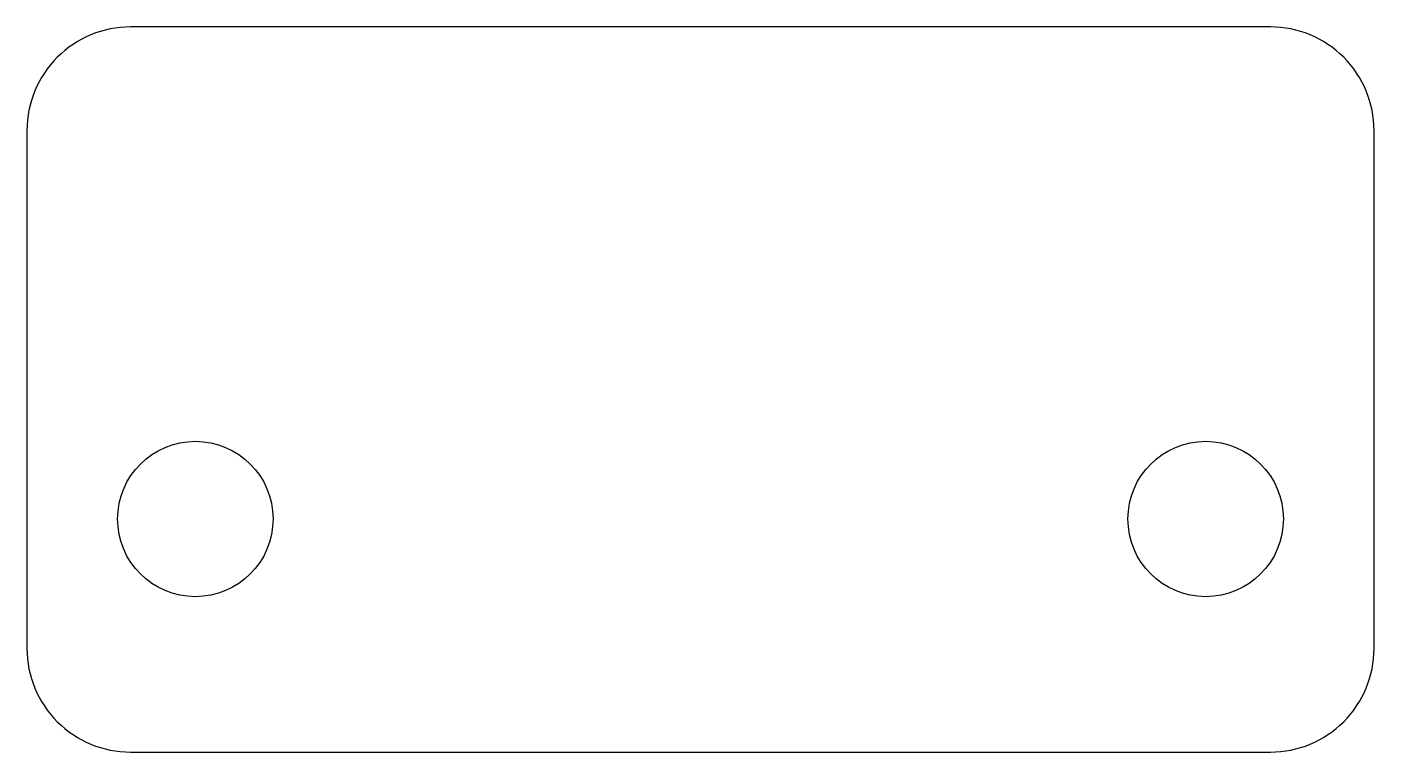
# Model space of a CAD drawing. Header units: millimetres. Extents: x 10.3 to 36.2, y 8.5 to 22.5.
import ezdxf

# ---------------------------------------------------------------- set-up
doc = ezdxf.new("R2010")
doc.units = ezdxf.units.MM
doc.layers.get('0').update_dxf_attribs({"linetype": 'CONTINUOUS'})

msp = doc.modelspace()

# ---------------------------------------------------------------- linework, layer by layer
msp.add_lwpolyline([(12.25, 22.5, 0.414214), (10.25, 20.5), (10.25, 10.5, 0.414214), (12.25, 8.5), (34.25, 8.5, 0.414214), (36.25, 10.5), (36.25, 20.5, 0.414214), (34.25, 22.5)], format="xyb", close=True)
for centre in [(13.5, 13), (33, 13)]:
    msp.add_circle(centre, 1.5)

doc.saveas('drawing.dxf')
